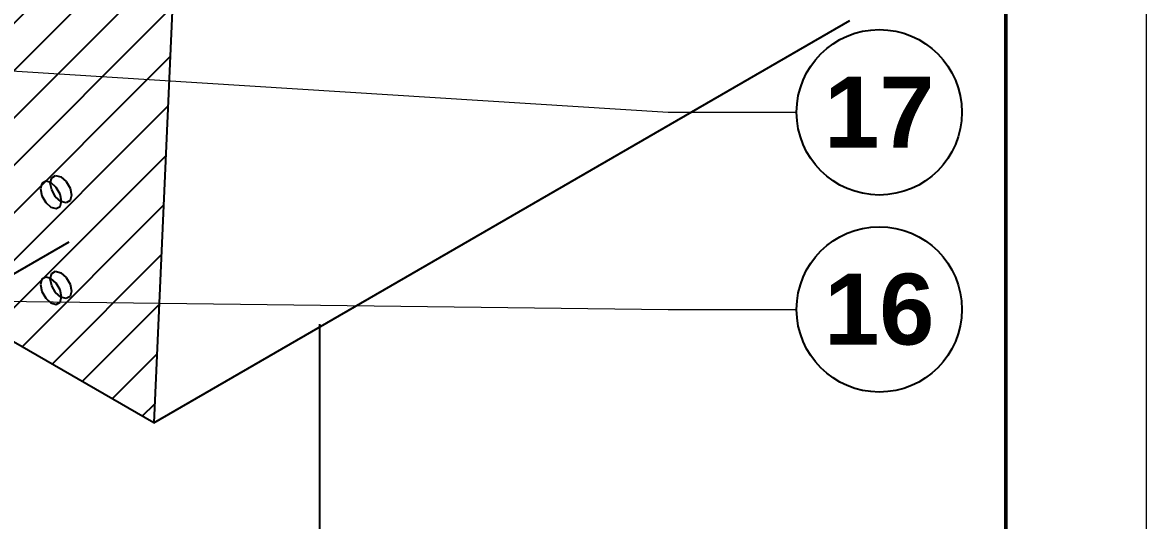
# Model space of a CAD drawing. Header units: millimetres. Extents: x 0 to 297, y 0 to 420.
# Drawn here: x 265.03 to 297, y 173.88 to 188.03 of the extents above; entities that cross this region are included whole.
import ezdxf
from ezdxf.enums import TextEntityAlignment as Align

# ---------------------------------------------------------------- set-up
doc = ezdxf.new("R2010")
doc.units = ezdxf.units.MM
for name, color, linetype in [('0-MARCO-A3', 7, 'Continuous'), ('2-AXO-ARISTAS', 7, 'Continuous'), ('2-AXO-RAYADOS', 8, 'Continuous'), ('3-TEXTOS', 7, 'Continuous')]:
    doc.layers.add(name, color=color, linetype=linetype)
doc.styles.add('ARIAL-NEGRITA', font='arialbd.ttf')

msp = doc.modelspace()

# ---------------------------------------------------------------- hatches: boundary and pattern name
at = {"layer": '2-AXO-RAYADOS'}
h = msp.add_hatch(dxfattribs=at)
h.set_pattern_fill('ANSI31', color=8, scale=0.3)
h.paths.add_polyline_path([(270.183, 208.494), (270.183, 208.494), (270.183, 208.494), (270.183, 208.494), (270.183, 208.494), (270.183, 208.494), (270.183, 208.494), (270.183, 208.494), (270.183, 208.494), (270.183, 208.494), (270.183, 208.494), (270.183, 208.494), (270.183, 208.494), (270.183, 208.494), (270.183, 208.495), (270.183, 208.495), (270.183, 208.495), (270.183, 208.495), (270.183, 208.495), (270.183, 208.495), (270.183, 208.495), (270.183, 208.495), (270.183, 208.495), (270.183, 208.495), (270.183, 208.495), (270.183, 208.495), (270.183, 208.495), (270.183, 208.495), (270.183, 208.495), (270.183, 208.495), (270.183, 208.495), (270.183, 208.495), (270.183, 208.495), (270.183, 208.495), (270.182, 208.495), (270.182, 208.495), (270.182, 208.495), (270.182, 208.495), (270.182, 208.495), (270.182, 208.495), (270.182, 208.495), (270.182, 208.495), (270.182, 208.496), (270.182, 208.496), (270.182, 208.496), (261.697, 213.395), (261.697, 213.395), (261.697, 213.395), (261.696, 213.395), (261.696, 213.395), (261.696, 213.395), (261.696, 213.395), (261.696, 213.395), (261.695, 213.395), (261.695, 213.395), (261.695, 213.395), (261.695, 213.395), (261.695, 213.394), (261.695, 213.394), (261.694, 213.394), (261.694, 213.394), (261.694, 213.394), (261.694, 213.394), (261.694, 213.393), (261.694, 213.393), (261.694, 213.393), (261.694, 213.393), (261.694, 213.393), (263.108, 179.916), (263.108, 179.916), (263.108, 179.916), (263.108, 179.916), (263.108, 179.916), (263.108, 179.916), (263.108, 179.916), (263.108, 179.916), (263.108, 179.916), (263.108, 179.916), (263.108, 179.916), (263.108, 179.916), (263.108, 179.916), (263.108, 179.916), (263.108, 179.916), (263.108, 179.916), (263.108, 179.916), (263.108, 179.916), (263.108, 179.916), (263.108, 179.915), (263.108, 179.915), (263.108, 179.915), (263.108, 179.915), (263.108, 179.915), (263.108, 179.915), (263.108, 179.915), (263.108, 179.915), (263.109, 179.915), (263.109, 179.915), (263.109, 179.915), (263.109, 179.915), (263.109, 179.915), (263.109, 179.915), (263.109, 179.915), (263.109, 179.915), (263.109, 179.915), (263.109, 179.915), (263.109, 179.915), (263.109, 179.915), (263.109, 179.915), (263.109, 179.915), (263.109, 179.915), (263.109, 179.915), (268.766, 176.649), (268.766, 176.649), (268.766, 176.649), (268.766, 176.649), (268.767, 176.648), (268.767, 176.648), (268.767, 176.648), (268.767, 176.648), (268.767, 176.649), (268.768, 176.649), (268.768, 176.649), (268.768, 176.649), (268.768, 176.649), (268.768, 176.649), (268.768, 176.649), (268.769, 176.649), (268.769, 176.649), (268.769, 176.65), (268.769, 176.65), (268.769, 176.65), (268.769, 176.65), (268.769, 176.65), (270.183, 208.494), (270.183, 208.494)])

# ---------------------------------------------------------------- linework, layer by layer
at = {"layer": '0-MARCO-A3', "lineweight": 13}
msp.add_lwpolyline([(0, 0), (297, 0), (297, 420), (0, 420)], close=True, dxfattribs=at)
at = {"layer": '0-MARCO-A3', "lineweight": 50}
msp.add_lwpolyline([(4, 416), (293, 416), (293, 4), (4, 4)], close=True, dxfattribs=at)
at = {"layer": '2-AXO-ARISTAS', "lineweight": 25}
for p, q in [((270.181, 208.494), (268.767, 176.65)), ((268.767, 176.65), (288.566, 188.081)), ((265.693, 183.517), (265.583, 183.453)), ((265.844, 183.476), (265.693, 183.517)), ((265.825, 183.465), (265.866, 183.616)), ((265.866, 183.616), (265.976, 183.68)), ((265.976, 183.68), (266.127, 183.64)), ((266.127, 183.64), (266.278, 183.506)), ((266.278, 183.506), (266.388, 183.315)), ((265.583, 183.453), (265.543, 183.302)), ((265.543, 183.302), (265.583, 183.105)), ((265.866, 183.268), (265.825, 183.465)), ((265.995, 183.343), (265.844, 183.476)), ((265.976, 183.077), (265.866, 183.268)), ((266.105, 183.151), (265.995, 183.343)), ((266.388, 183.315), (266.429, 183.117)), ((265.583, 183.105), (265.693, 182.913)), ((265.693, 182.913), (265.844, 182.78)), ((266.127, 182.943), (265.976, 183.077)), ((266.146, 182.954), (266.105, 183.151)), ((266.105, 182.803), (266.146, 182.954)), ((266.278, 182.903), (266.127, 182.943)), ((266.388, 182.966), (266.278, 182.903)), ((266.429, 183.117), (266.388, 182.966)), ((265.844, 182.78), (265.995, 182.739)), ((265.995, 182.739), (266.105, 182.803)), ((266.348, 181.786), (263.11, 179.916)), ((265.866, 180.895), (265.976, 180.958)), ((265.976, 180.958), (266.127, 180.918)), ((265.583, 180.731), (265.543, 180.581)), ((265.693, 180.795), (265.583, 180.731)), ((265.844, 180.755), (265.693, 180.795)), ((265.825, 180.744), (265.866, 180.895)), ((265.866, 180.546), (265.825, 180.744)), ((265.995, 180.621), (265.844, 180.755)), ((266.105, 180.43), (265.995, 180.621)), ((266.127, 180.918), (266.278, 180.784)), ((266.278, 180.784), (266.388, 180.593)), ((265.543, 180.581), (265.583, 180.383)), ((265.583, 180.383), (265.693, 180.192)), ((265.976, 180.355), (265.866, 180.546)), ((266.127, 180.221), (265.976, 180.355)), ((266.146, 180.232), (266.105, 180.43)), ((266.388, 180.593), (266.429, 180.395)), ((266.429, 180.395), (266.388, 180.245)), ((265.693, 180.192), (265.844, 180.058)), ((265.844, 180.058), (265.995, 180.018)), ((265.995, 180.018), (266.105, 180.081)), ((266.105, 180.081), (266.146, 180.232)), ((266.278, 180.181), (266.127, 180.221)), ((266.388, 180.245), (266.278, 180.181)), ((268.767, 176.65), (263.11, 179.916)), ((273.481, 179.459), (273.481, 155.694))]:
    msp.add_line(p, q, dxfattribs=at)
at = {"layer": '3-TEXTOS', "lineweight": 13}
for points in [[(243.782, 187.973), (283.4, 185.475), (287.05, 185.475)], [(236.24, 180.461), (283.4, 179.875), (287.05, 179.875)]]:
    msp.add_lwpolyline(points, dxfattribs=at)
at = {"layer": '3-TEXTOS', "color": 18, "true_color": 0x000000}
for centre in [(289.4, 185.475), (289.4, 179.875)]:
    msp.add_circle(centre, 2.35, dxfattribs=at)

# ---------------------------------------------------------------- texts
at = {"layer": '3-TEXTOS', "style": 'ARIAL-NEGRITA'}
for s, p in [('17', (289.4, 184.475)), ('16', (289.4, 178.875))]:
    msp.add_text(s, height=2.016, dxfattribs=at).set_placement(p, align=Align.CENTER)

doc.saveas('drawing.dxf')
